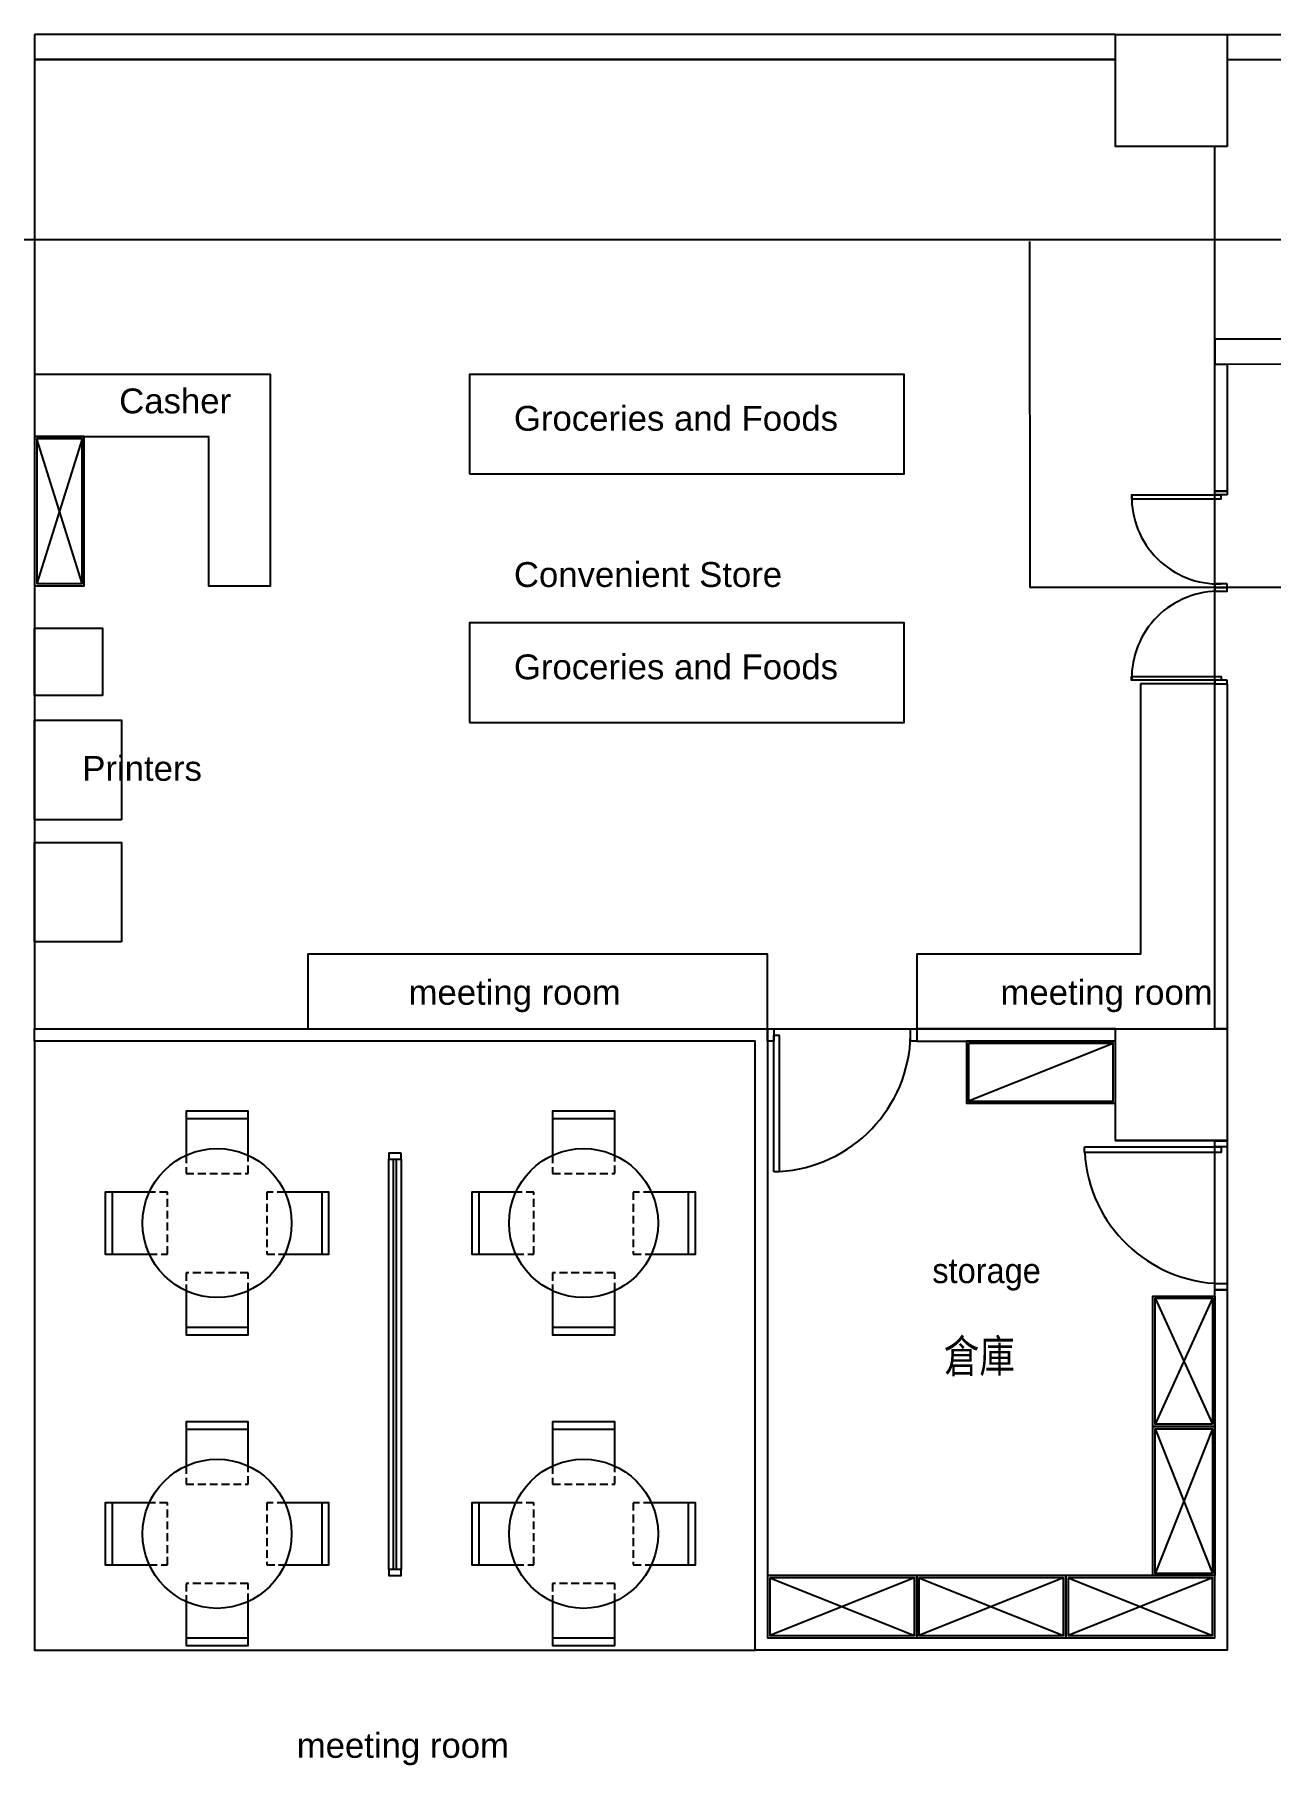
# Model space of a CAD drawing. Header units: centimetres. Extents: x -2363 to 10982, y -15317 to 6533.
# Drawn here: x 6225 to 7219, y 4054 to 5447 of the extents above; entities that cross this region are included whole.
import ezdxf

# ---------------------------------------------------------------- set-up
doc = ezdxf.new("R2010")
doc.units = ezdxf.units.CM
doc.header["$MEASUREMENT"] = 0
doc.linetypes.add('DASHED2', pattern=[9.525, 6.35, -3.175])
for name, color, linetype in [('00_Meeting rooms', 1, 'Continuous'), ('00_Supermarket', 7, 'Continuous'), ('00_Walls', 6, 'Continuous'), ('01_Doors', 4, 'Continuous'), ('01_Legends', 1, 'Continuous'), ('01_Office_Furnitures', 7, 'Continuous'), ('02_Path', 3, 'Continuous')]:
    doc.layers.add(name, color=color, linetype=linetype)
doc.styles.add('CHINA', font='QTXT', dxfattribs={"bigfont": 'AE.SHX'})

# ---------------------------------------------------------------- blocks, each defined once
blk = doc.blocks.new('A$C7880fce2')
at = {"layer": '02_Path'}
for p in [(580.4, 2848.5), (3412, 2570)]:
    blk.add_line(p, (580.5, 2570), dxfattribs=at)

msp = doc.modelspace()

# ---------------------------------------------------------------- linework, layer by layer
at = {"layer": '00_Meeting rooms'}
msp.add_lwpolyline([(6804.5, 4637.1), (6224.5, 4637.1), (6224.5, 4557.2), (6224.5, 4147.1), (6804.5, 4147.1)], close=True, dxfattribs=at)
at = {"layer": '00_Supermarket'}
msp.add_lwpolyline([(6224.5, 5427.2), (6224.5, 4647.2), (7174.5, 4647.2), (7174.5, 5357.1), (7094.5, 5357.2), (7094.5, 5427.2)], close=True, dxfattribs=at)
at = {"layer": '00_Walls'}
for points in [[(6224.5, 5447.2), (6224.5, 5427.2), (7094.5, 5427.2), (7094.5, 5447.2)], [(7184.5, 5357.2), (7094.5, 5357.2), (7094.5, 5447.2), (7184.5, 5447.2)], [(7184.5, 5447.1), (7184.5, 5427.1), (8054.5, 5427.1), (8054.5, 5447.1)], [(8814.5, 5112.2), (8814.5, 5202.2), (7174.5, 5202.1), (7174.5, 5182.1), (8794.5, 5182.2), (8794.5, 5112.2)], [(7184.5, 5079.7), (7174.5, 5079.7), (7174.5, 5182.1), (7184.5, 5182.1)], [(7184.5, 4647.2), (7174.5, 4647.2), (7174.5, 4924.7), (7184.5, 4924.7)], [(7174.5, 4437.1), (7184.5, 4437.1), (7184.5, 4147.1), (6804.5, 4147.1), (6804.5, 4637.1), (6224.5, 4637.1), (6224.5, 4647.2), (6814.5, 4647.1), (6814.5, 4157.1), (7174.5, 4157.1)], [(7094.5, 4647.2), (6934.5, 4647.2), (6934.5, 4637.2), (7094.5, 4637.2)], [(7094.5, 4647.2), (7184.5, 4647.2), (7184.5, 4557.2), (7094.5, 4557.2)], [(7184.5, 4437.1), (7174.5, 4437.1), (7174.5, 4557.2), (7184.5, 4557.2)]]:
    msp.add_lwpolyline(points, close=True, dxfattribs=at)
at = {"layer": '01_Doors'}
msp.add_line((7184.5, 4557.1), (7094.5, 4557.1), dxfattribs=at)
for points in [[(7179.5, 5076.6), (7107.5, 5076.6), (7107.5, 5073.6), (7179.5, 5073.6)], [(7184.5, 5076.7), (7174.5, 5076.7), (7174.5, 5079.7), (7184.5, 5079.7), (7184.5, 5076.7)], [(7184.5, 5005.2), (7174.5, 5005.2), (7174.5, 5002.2), (7184.5, 5002.2), (7184.5, 5005.2)], [(7184.5, 5002.2), (7174.5, 5002.2), (7174.5, 4999.2), (7184.5, 4999.2), (7184.5, 5002.2)], [(7179.5, 4927.7), (7107.5, 4927.7), (7107.5, 4930.7), (7179.5, 4930.7)], [(7184.5, 4927.7), (7174.5, 4927.7), (7174.5, 4924.7), (7184.5, 4924.7), (7184.5, 4927.7)], [(6814.5, 4637.1), (6814.5, 4647.1), (6819.5, 4647.1), (6819.5, 4637.1)], [(6819.5, 4532.1), (6819.5, 4642.1), (6823.9, 4642.1), (6823.9, 4532.1)], [(6929.5, 4637.1), (6929.5, 4647.1), (6934.5, 4647.1), (6934.5, 4637.1)], [(7174.5, 4557.1), (7184.5, 4557.1), (7184.5, 4552.1), (7174.5, 4552.1)], [(7069.5, 4552.1), (7179.5, 4552.1), (7179.5, 4547.7), (7069.5, 4547.7)], [(7174.5, 4442.1), (7184.5, 4442.1), (7184.5, 4437.1), (7174.5, 4437.1)]]:
    msp.add_lwpolyline(points, close=True, dxfattribs=at)
for centre, radius, start, end in [((7177.5, 5075.1), 70, 178.7725, 271.6348), ((7177.5, 4929.2), 70, 88.3652, 181.2275), ((6817.3, 4644.4), 112.3, 273.3956, 358.8462), ((7181.8, 4554.4), 112.3, 183.3956, 268.8462)]:
    msp.add_arc(centre, radius, start, end, dxfattribs=at)
at = {"layer": '01_Office_Furnitures'}
for points in [[(6224.5, 5123.7), (6264.5, 5123.7), (6364.5, 5123.7), (6364.5, 5003.7), (6414.5, 5003.7), (6414.5, 5123.7), (6414.5, 5173.7), (6224.5, 5173.7)], [(6574.5, 5093.7), (6924.5, 5093.7), (6924.5, 5173.7), (6574.5, 5173.7)], [(6224.5, 5003.7), (6264.5, 5003.7), (6264.5, 5123.7), (6224.5, 5123.7)], [(6226.3, 5005.5), (6262.7, 5005.5), (6262.7, 5121.9), (6226.3, 5121.9)], [(6574.5, 4893.7), (6924.5, 4893.7), (6924.5, 4973.7), (6574.5, 4973.7)], [(6279.1, 4915.3), (6224.5, 4915.3), (6224.5, 4969.5), (6279.1, 4969.5)], [(7114.5, 4924.7), (7114.5, 4707.2), (6934.5, 4707.2), (6934.5, 4647.2), (7174.5, 4647.1), (7174.5, 4924.7)], [(6294.5, 4815.4), (6224.5, 4815.4), (6224.5, 4895.4), (6294.5, 4895.4)], [(6294.5, 4717.1), (6224.5, 4717.1), (6224.5, 4797.1), (6294.5, 4797.1)], [(6814.5, 4647.1), (6814.5, 4707.1), (6444.5, 4707.1), (6444.5, 4647.1)], [(6974.5, 4637.2), (6974.5, 4587.2), (7094.5, 4587.2), (7094.5, 4637.2)], [(6976.3, 4635.4), (6976.3, 4589), (7092.7, 4589), (7092.7, 4635.4)], [(6519.5, 4547.2), (6509.5, 4547.2), (6509.5, 4542.2), (6519.5, 4542.2)], [(6509.5, 4212.1), (6509.5, 4542.2), (6519.5, 4542.2), (6519.5, 4212.1)], [(6515.5, 4212.1), (6513.5, 4212.1), (6513.5, 4542.2), (6515.5, 4542.2)], [(7174.5, 4327.1), (7124.5, 4327.1), (7124.5, 4432.1), (7174.5, 4432.1)], [(7172.7, 4328.9), (7126.3, 4328.9), (7126.3, 4430.3), (7172.7, 4430.3)], [(7174.5, 4207.1), (7124.5, 4207.1), (7124.5, 4327.1), (7174.5, 4327.1)], [(7172.7, 4208.9), (7126.3, 4208.9), (7126.3, 4325.3), (7172.7, 4325.3)], [(6519.5, 4212.1), (6509.5, 4212.1), (6509.5, 4207.1), (6519.5, 4207.1)], [(6814.5, 4207.1), (6814.5, 4157.1), (6934.5, 4157.1), (6934.5, 4207.1)], [(6934.5, 4207.1), (6934.5, 4157.1), (7054.5, 4157.1), (7054.5, 4207.1)], [(7054.5, 4207.1), (7054.5, 4157.1), (7174.5, 4157.1), (7174.5, 4207.1)], [(6816.3, 4205.3), (6816.3, 4158.9), (6932.7, 4158.9), (6932.7, 4205.3)], [(6936.3, 4205.3), (6936.3, 4158.9), (7052.7, 4158.9), (7052.7, 4205.3)], [(7056.3, 4205.3), (7056.3, 4158.9), (7172.7, 4158.9), (7172.7, 4205.3)]]:
    msp.add_lwpolyline(points, close=True, dxfattribs=at)
for points in [[(6262.7, 5121.9), (6226.3, 5005.5)], [(6262.7, 5005.5), (6226.3, 5121.9)], [(7092.7, 4635.4), (6976.3, 4589)], [(7172.7, 4430.3), (7126.3, 4328.9)], [(7126.3, 4430.3), (7172.7, 4328.9)], [(7172.7, 4325.3), (7126.3, 4208.9)], [(7126.3, 4325.3), (7172.7, 4208.9)], [(6816.3, 4205.3), (6932.7, 4158.9)], [(6932.7, 4205.3), (6816.3, 4158.9)], [(6936.3, 4205.3), (7052.7, 4158.9)], [(7052.7, 4205.3), (6936.3, 4158.9)], [(7056.3, 4205.3), (7172.7, 4158.9)], [(7172.7, 4205.3), (7056.3, 4158.9)]]:
    msp.add_lwpolyline(points, dxfattribs=at)
at = {"layer": '01_Office_Furnitures', "linetype": 'ByBlock'}
for points in [[(6396.4, 4545.4), (6396.4, 4580.8), (6346.4, 4580.8), (6346.4, 4545.4)], [(6346.4, 4575), (6396.4, 4575)], [(6691.4, 4545.4), (6691.4, 4580.8), (6641.4, 4580.8), (6641.4, 4545.4)], [(6641.4, 4575), (6691.4, 4575)], [(6316.9, 4515.8), (6281.4, 4515.8), (6281.4, 4465.8), (6316.9, 4465.8)], [(6287.2, 4465.8), (6287.2, 4515.8)], [(6426, 4465.8), (6461.4, 4465.8), (6461.4, 4515.8), (6426, 4515.8)], [(6455.6, 4515.8), (6455.6, 4465.8)], [(6611.9, 4515.8), (6576.4, 4515.8), (6576.4, 4465.8), (6611.9, 4465.8)], [(6582.2, 4465.8), (6582.2, 4515.8)], [(6720.9, 4465.8), (6756.4, 4465.8), (6756.4, 4515.8), (6720.9, 4515.8)], [(6750.6, 4515.8), (6750.6, 4465.8)], [(6346.4, 4436.3), (6346.4, 4400.8), (6396.4, 4400.8), (6396.4, 4436.3)], [(6641.4, 4436.3), (6641.4, 4400.8), (6691.4, 4400.8), (6691.4, 4436.3)], [(6396.4, 4406.7), (6346.4, 4406.7)], [(6691.4, 4406.7), (6641.4, 4406.7)], [(6396.4, 4295.4), (6396.4, 4330.8), (6346.4, 4330.8), (6346.4, 4295.4)], [(6346.4, 4325), (6396.4, 4325)], [(6691.4, 4295.4), (6691.4, 4330.8), (6641.4, 4330.8), (6641.4, 4295.4)], [(6641.4, 4325), (6691.4, 4325)], [(6316.9, 4265.8), (6281.4, 4265.8), (6281.4, 4215.8), (6316.9, 4215.8)], [(6287.2, 4215.8), (6287.2, 4265.8)], [(6426, 4215.8), (6461.4, 4215.8), (6461.4, 4265.8), (6426, 4265.8)], [(6455.6, 4265.8), (6455.6, 4215.8)], [(6611.9, 4265.8), (6576.4, 4265.8), (6576.4, 4215.8), (6611.9, 4215.8)], [(6582.2, 4215.8), (6582.2, 4265.8)], [(6720.9, 4215.8), (6756.4, 4215.8), (6756.4, 4265.8), (6720.9, 4265.8)], [(6750.6, 4265.8), (6750.6, 4215.8)], [(6346.4, 4186.3), (6346.4, 4150.8), (6396.4, 4150.8), (6396.4, 4186.3)], [(6641.4, 4186.3), (6641.4, 4150.8), (6691.4, 4150.8), (6691.4, 4186.3)], [(6396.4, 4156.7), (6346.4, 4156.7)], [(6691.4, 4156.7), (6641.4, 4156.7)]]:
    msp.add_lwpolyline(points, dxfattribs=at)
at = {"layer": '01_Office_Furnitures', "linetype": 'DASHED2'}
for points in [[(6346.4, 4545.4), (6346.4, 4530.8), (6396.4, 4530.8), (6396.4, 4545.4)], [(6641.4, 4545.4), (6641.4, 4530.8), (6691.4, 4530.8), (6691.4, 4545.4)], [(6316.9, 4465.8), (6331.4, 4465.8), (6331.4, 4515.8), (6316.9, 4515.8)], [(6426, 4515.8), (6411.4, 4515.8), (6411.4, 4465.8), (6426, 4465.8)], [(6611.9, 4465.8), (6626.4, 4465.8), (6626.4, 4515.8), (6611.9, 4515.8)], [(6720.9, 4515.8), (6706.4, 4515.8), (6706.4, 4465.8), (6720.9, 4465.8)], [(6396.4, 4436.3), (6396.4, 4450.8), (6346.4, 4450.8), (6346.4, 4436.3)], [(6691.4, 4436.3), (6691.4, 4450.8), (6641.4, 4450.8), (6641.4, 4436.3)], [(6346.4, 4295.4), (6346.4, 4280.8), (6396.4, 4280.8), (6396.4, 4295.4)], [(6641.4, 4295.4), (6641.4, 4280.8), (6691.4, 4280.8), (6691.4, 4295.4)], [(6316.9, 4215.8), (6331.4, 4215.8), (6331.4, 4265.8), (6316.9, 4265.8)], [(6426, 4265.8), (6411.4, 4265.8), (6411.4, 4215.8), (6426, 4215.8)], [(6611.9, 4215.8), (6626.4, 4215.8), (6626.4, 4265.8), (6611.9, 4265.8)], [(6720.9, 4265.8), (6706.4, 4265.8), (6706.4, 4215.8), (6720.9, 4215.8)], [(6396.4, 4186.3), (6396.4, 4200.8), (6346.4, 4200.8), (6346.4, 4186.3)], [(6691.4, 4186.3), (6691.4, 4200.8), (6641.4, 4200.8), (6641.4, 4186.3)]]:
    msp.add_lwpolyline(points, dxfattribs=at)
at = {"layer": '01_Office_Furnitures'}
for centre in [(6371.4, 4490.8), (6666.4, 4490.8), (6371.4, 4240.8), (6666.4, 4240.8)]:
    msp.add_circle(centre, 60, dxfattribs=at)
at = {"layer": '02_Path'}
msp.add_line((9857, 5282.1), (4789.5, 5282.1), dxfattribs=at)

# ---------------------------------------------------------------- block references
msp.add_blockref('A$C7880fce2', (6445, 2432.2), dxfattribs=at)

# ---------------------------------------------------------------- texts
at = {"layer": '01_Legends', "char_height": 20, "attachment_point": 1, "style": 'CHINA'}
for s, width, heights, insert in [('{\\fSansSerif|b0|i0|c2|p2;Casher}', 260.494, [51.8], (6292.6, 5162.4)), ('{\\fSansSerif|b0|i0|c2|p2;Groceries and Foods}', 260.494, [51.8], (6610.3, 5148.4)), ('{\\fSansSerif|b0|i0|c2|p2;Convenient Store}', 260.494, [51.8], (6610.3, 5022.7)), ('{\\fSansSerif|b0|i0|c2|p2;Groceries and Foods}', 260.494, [51.8], (6610.3, 4948.4)), ('{\\fSansSerif|b0|i0|c2|p2;Printers}', 260.494, [51.8], (6262.9, 4866.7)), ('{\\fSansSerif|b0|i0|c2|p2;meeting room}', 260.494, [51.8], (6525.5, 4686.5)), ('{\\fSansSerif|b0|i0|c2|p2;meeting room}', 260.494, [51.8], (7001.9, 4686.5)), ('{\\fPMingLiU|b0|i0|c0|p18;storage}', 136.892, [0], (6947.1, 4462.5)), ('{\\fSansSerif|b0|i0|c2|p2;meeting room}', 260.494, [51.8], (6435.5, 4080.5))]:
    msp.add_mtext_dynamic_manual_height_columns(s, width=width, gutter_width=1, heights=heights, dxfattribs=dict(at, insert=insert))
at = {"layer": '01_Office_Furnitures', "insert": (6956.4, 4397.8), "char_height": 30, "attachment_point": 1, "style": 'CHINA'}
msp.add_mtext_dynamic_manual_height_columns('倉庫', width=254.485, gutter_width=12.5, heights=[0], dxfattribs=at)

doc.saveas('drawing.dxf')
